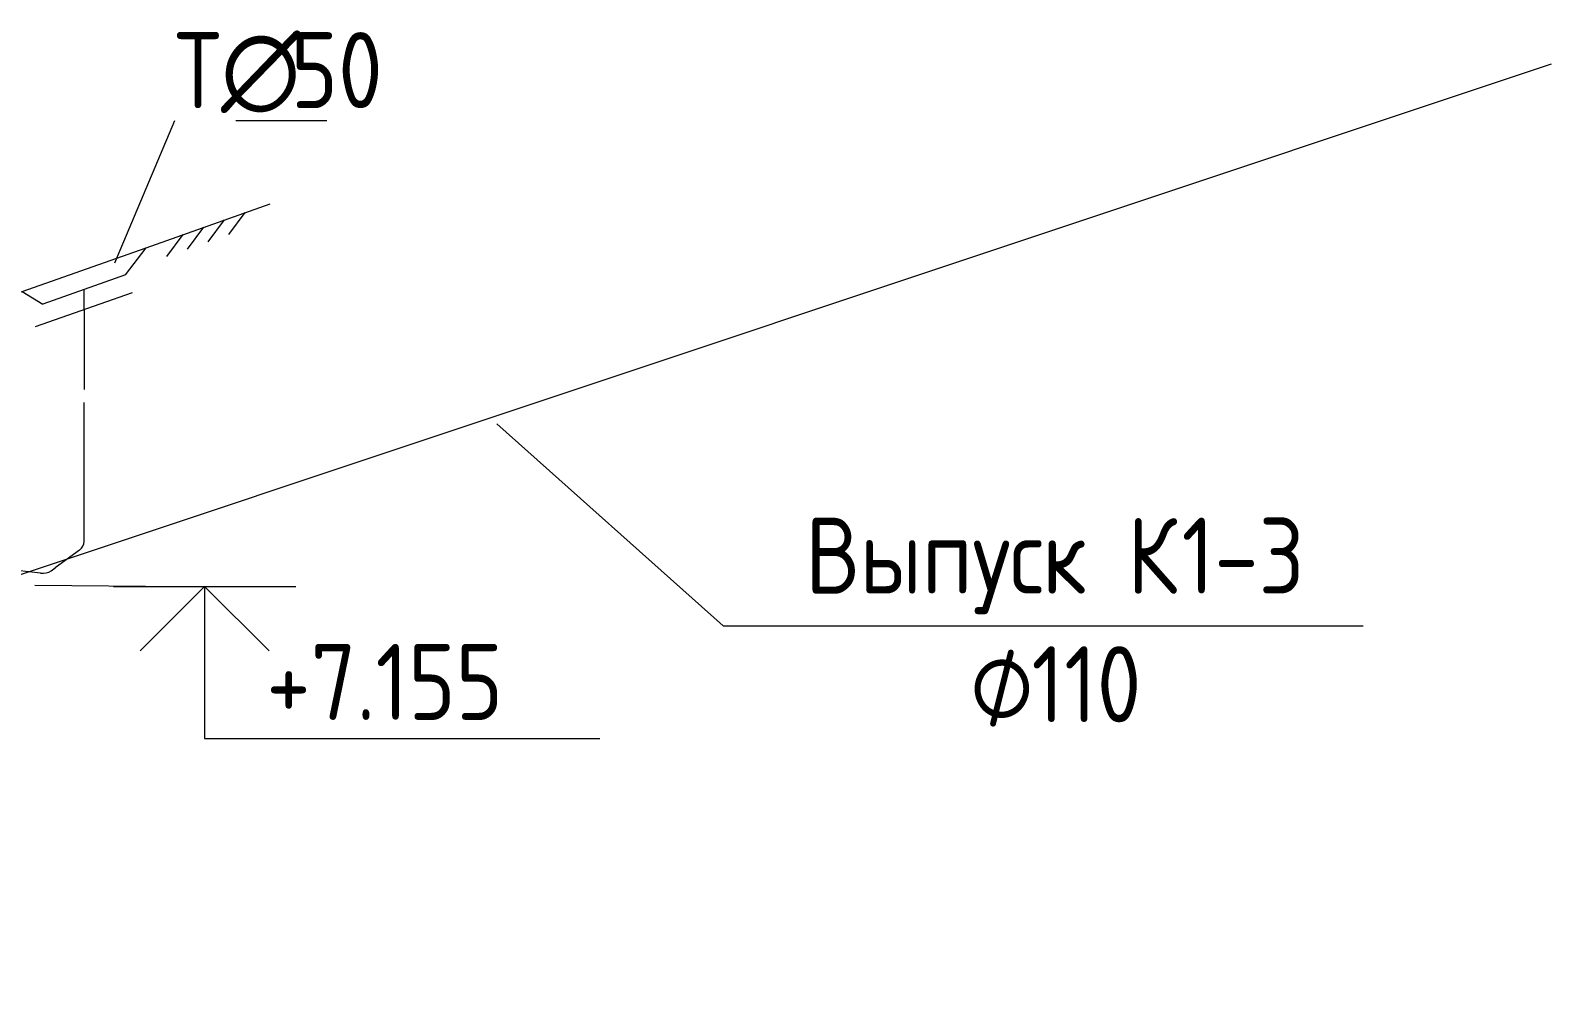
# Model space of a CAD drawing. Header units: millimetres. Extents: x 56023 to 81647, y 35036 to 59756.
# Drawn here: x 68855 to 71358, y 46885 to 48481 of the extents above; entities that cross this region are included whole.
import ezdxf

# ---------------------------------------------------------------- set-up
doc = ezdxf.new("R2010")
doc.units = ezdxf.units.MM
for name, color, linetype, lineweight in [('Высотные отметки', 7, 'Continuous', 9), ('Марки сантехнических приборов', 7, 'Continuous', 20), ('Марки труб', 7, 'Continuous', 20), ('Сантехнические приборы', 7, 'Continuous', 20), ('Соединительные детали трубопроводов', 7, 'Continuous', 20), ('Типовые аннотации', 7, 'Continuous', 20), ('Трубы', 7, 'Continuous', 20)]:
    doc.layers.add(name, color=color, linetype=linetype, lineweight=lineweight)
doc.styles.add('GOST Common', font='GOST Common.ttf', dxfattribs={"width": 0.9, "height": 125})
doc.styles.add('GOST Common_1', font='GOST Common.ttf', dxfattribs={"width": 0.9, "height": 125})

# ---------------------------------------------------------------- blocks, each defined once
blk = doc.blocks.new('VK__SAN__HL310NPr 3000_Трап вертикальный_R21 - Ø50-1305167-О_Схема систем К1_К2_ АБК')
at = {"layer": 'Сантехнические приборы', "color": 24, "true_color": 0xa52900}
for p, q in [((69079.6, 48135.5), (69249.7, 48195.5)), ((69181.7, 48145.2), (69208.9, 48181.1)), ((69113.6, 48121.2), (69140.9, 48157.1)), ((69147.7, 48133.2), (69174.9, 48169.1)), ((69045.6, 48123.5), (69079.6, 48135.5)), ((69079.6, 48109.2), (69106.8, 48145.1)), ((68841.6, 48051.4), (69045.6, 48123.5)), ((69011.6, 48078.6), (69045.6, 48123.5)), ((69011.6, 48078.6), (68875.6, 48030.6)), ((68943.6, 48021.7), (68943.6, 48054.6)), ((68807.5, 48039.4), (68637.5, 47979.4)), ((68773.5, 48027.4), (68746.3, 47991.5)), ((68807.5, 48039.4), (68780.3, 48003.5)), ((68807.5, 48039.4), (68841.6, 48051.4)), ((68841.6, 48051.4), (68875.6, 48030.6)), ((68863.8, 47993.6), (69023.4, 48049.9)), ((68705.5, 48003.4), (68678.3, 47967.5)), ((68739.5, 48015.4), (68712.3, 47979.5)), ((68943.6, 48021.7), (68943.6, 47890.3))]:
    blk.add_line(p, q, dxfattribs=at)
blk = doc.blocks.new('ADSK_ППР_Отвод канализационный_Составной - Отвод раструбный-3766675-О_Схема систем К1_К2_ АБК')
at = {"layer": 'Соединительные детали трубопроводов', "color": 24, "true_color": 0xa52900}
for p, q in [((68943.6, 47640.1), (68943.6, 47647.7)), ((68936.3, 47626), (68895.9, 47596.6)), ((68871.8, 47587.9), (68814.2, 47594.7)), ((68889.6, 47592), (68895.9, 47596.6))]:
    blk.add_line(p, q, dxfattribs=at)
for centre, start_param, end_param in [((68918, 47643.6), 2.685016, 3.460413), ((68871.3, 47609.6), 1.909618, 2.685016)]:
    blk.add_ellipse(centre, major_axis=(-24.3, 10), ratio=0.799684, start_param=start_param, end_param=end_param, dxfattribs=at)
blk = doc.blocks.new('ADSK_M_Трубы_Сокращение для системы - Выпуск_Сокращение_Номер выпуска_Диаметр-647381-О_Схема систем К1_К2_ АБК')
at = {"layer": 'Марки труб'}
blk.add_line((70048.1, 47501.3), (71048.1, 47501.3), dxfattribs=at)
blk = doc.blocks.new('ADSK_M_Сантехприборы - Комментарий к типоразмеру-263963-О_Схема систем К1_К2_ АБК')
at = {"layer": 'Марки сантехнических приборов'}
blk.add_line((68131.7, 53196.8), (68281.7, 53196.8), dxfattribs=at)
blk = doc.blocks.new('Высотные отметки - Стрелка вверх-261779-О_Схема систем К1_К2_ АБК')
at = {"layer": 'Типовые аннотации'}
for p, q in [((67651.5, 46110.5), (68301.5, 46110.5)), ((67651.5, 45860.5), (67651.5, 46110.5)), ((67651.5, 45860.5), (67545.5, 45966.5)), ((67651.5, 45860.5), (67757.6, 45966.5)), ((67501.5, 45860.5), (67801.5, 45860.5))]:
    blk.add_line(p, q, dxfattribs=at)

msp = doc.modelspace()

# ---------------------------------------------------------------- linework, layer by layer
at = {"layer": 'Высотные отметки', "lineweight": 20}
for p, q in [((68862.7, 47568.5), (69105.5, 47566)), ((69105.5, 47566), (69142.1, 47566))]:
    msp.add_line(p, q, dxfattribs=at)
at = {"layer": 'Марки сантехнических приборов'}
msp.add_line((68994.3, 48098.7), (69093, 48332.7), dxfattribs=at)
at = {"layer": 'Марки труб'}
for p, q in [((69622.8, 47833.9), (69995.1, 47501.3)), ((69995.1, 47501.3), (70048.1, 47501.3))]:
    msp.add_line(p, q, dxfattribs=at)
at = {"layer": 'Трубы', "color": 24, "true_color": 0xa52900}
for p, q in [((66738, 46884.9), (71358.1, 48426.1)), ((68943.6, 47647.7), (68943.6, 47868.9))]:
    msp.add_line(p, q, dxfattribs=at)

# ---------------------------------------------------------------- block references
at = {"layer": 'Высотные отметки', "lineweight": 20, "extrusion": (0, 0, -1), "rotation": 180}
msp.add_blockref('Высотные отметки - Стрелка вверх-261779-О_Схема систем К1_К2_ АБК', (-1490.6, 93426.5), dxfattribs=at)
at = {"layer": 'Марки сантехнических приборов'}
msp.add_blockref('ADSK_M_Сантехприборы - Комментарий к типоразмеру-263963-О_Схема систем К1_К2_ АБК', (1061.5, -4864.1), dxfattribs=at)
at = {"layer": 'Марки труб'}
msp.add_blockref('ADSK_M_Трубы_Сокращение для системы - Выпуск_Сокращение_Номер выпуска_Диаметр-647381-О_Схема систем К1_К2_ АБК', (0, 0), dxfattribs=at)
at = {"layer": 'Сантехнические приборы', "color": 24, "true_color": 0xa52900}
msp.add_blockref('VK__SAN__HL310NPr 3000_Трап вертикальный_R21 - Ø50-1305167-О_Схема систем К1_К2_ АБК', (0, 0), dxfattribs=at)
at = {"layer": 'Соединительные детали трубопроводов', "color": 24, "true_color": 0xa52900}
msp.add_blockref('ADSK_ППР_Отвод канализационный_Составной - Отвод раструбный-3766675-О_Схема систем К1_К2_ АБК', (0, 0), dxfattribs=at)

# ---------------------------------------------------------------- texts
at = {"layer": 'Высотные отметки', "lineweight": 20, "insert": (69243.5, 47471.6), "char_height": 125, "width": 482.732, "attachment_point": 1, "line_spacing_factor": 1.022761, "style": 'GOST Common'}
msp.add_mtext('+7.155', dxfattribs=at)
at = {"layer": 'Марки сантехнических приборов', "lineweight": 9, "char_height": 125, "attachment_point": 1, "style": 'GOST Common'}
for s, insert, width in [('Т\\fGOST Common|b0|i0|c238|p34|;\\W.9;∅', (69093, 48478.1), 230.886), ('50', (69283.5, 48478.1), 194.81)]:
    msp.add_mtext(s, dxfattribs=dict(at, insert=insert, width=width))
at = {"layer": 'Марки труб', "lineweight": 9, "char_height": 125, "attachment_point": 1}
for s, insert, width, style in [('Выпуск', (70130.3, 47679.4), 595.253, 'GOST Common'), ('\\fGOST Common|b0|i0|c204|p34|;\\W.9; ', (70621.5, 47679.4), 46.899, 'GOST Common'), ('\\fGOST Common|b0|i0|c204|p34|;\\W.9;К', (70660.1, 47679.4), 108.228, 'GOST Common'), ('1-3', (70749.4, 47679.4), 263.354, 'GOST Common'), ('\\fGOST Common|b0|i0|c254|p34|;\\W.9;⌀', (70401.2, 47467.8), 122.658, 'GOST Common_1'), ('110', (70502.4, 47467.8), 234.494, 'GOST Common')]:
    msp.add_mtext(s, dxfattribs=dict(at, insert=insert, width=width, style=style))

doc.saveas('drawing.dxf')
